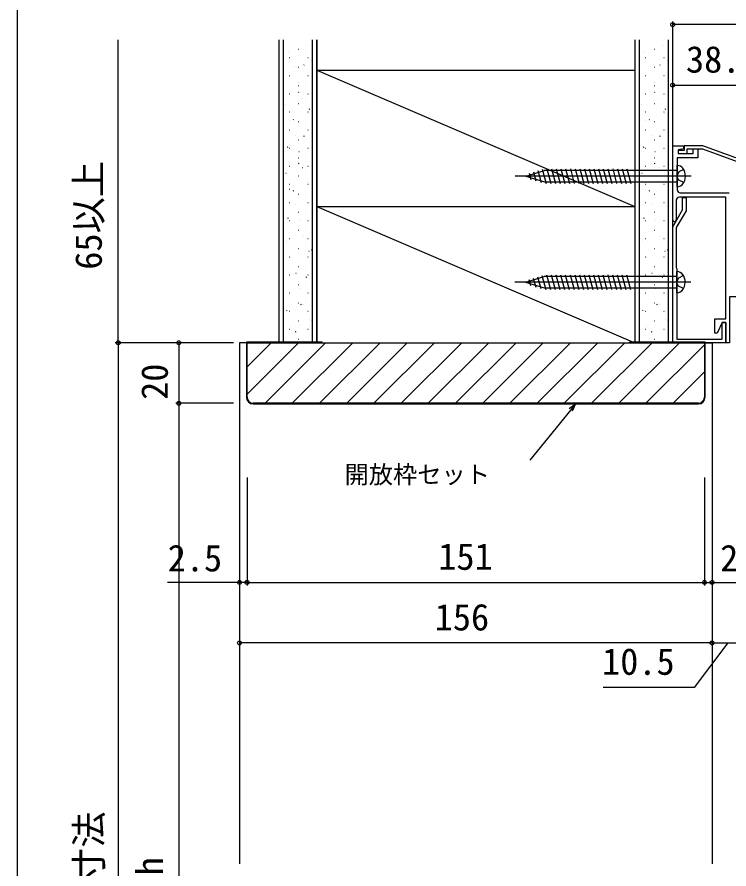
# Model space of a CAD drawing. Units: millimetres, scale not verified. Extents: x -525 to 525, y -784 to 780.
# Drawn here: x -525 to -290, y 347.8 to 629 of the extents above; entities that cross this region are included whole.
import ezdxf
from ezdxf.enums import TextEntityAlignment as Align

# ---------------------------------------------------------------- set-up
doc = ezdxf.new("R2010")
doc.units = ezdxf.units.MM
doc.header["$LTSCALE"] = 4
for name, color, linetype in [('0-3_YKK_11', 7, 'Continuous'), ('0-4_YKK_12', 2, 'Continuous'), ('0-5_YKK_13', 4, 'Continuous'), ('0-7_YKK_D', 6, 'Continuous'), ('0-8_YKK_ZWAK', 7, 'Continuous'), ('0-9_YSS_K', 3, 'Continuous'), ('0-A_YSS_KE', 3, 'Continuous')]:
    doc.layers.add(name, color=color, linetype=linetype)
doc.styles.add('ＭＳ ゴシック', font='')
doc.styles.get('ＭＳ ゴシック').set_extended_font_data('MS Gothic')

msp = doc.modelspace()

# ---------------------------------------------------------------- linework, layer by layer
at = {"layer": '0-3_YKK_11'}
msp.add_line((-307.39, 568.49), (-307.39, 562.09), dxfattribs=at)
for points in [[(-308.59, 562.09), (-308.59, 586.49), (-304.99, 586.49), (-304.99, 585.49), (-306.79, 585.173), (-306.79, 583.99), (-301.79, 583.99), (-301.79, 585.49), (-300.29, 585.49), (-300.29, 582.49), (-307.09, 582.49), (-307.09, 576.948), (-307.21, 576.765), (-307.21, 576.215), (-307.09, 576.032), (-307.09, 571.99)], [(-306.09, 570.99), (-289.99, 570.99)], [(-291.09, 529.39), (-291.09, 569.49), (-306.39, 569.49)], [(-277.055, 538.955), (-276.935, 539.028), (-276.537, 539.426), (-276.29, 539.324), (-276.29, 536.69), (-289.79, 536.69), (-289.79, 521.49), (-291.09, 521.49), (-291.09, 528.19), (-292.29, 528.19), (-293.89, 524.69), (-294.69, 524.69), (-294.69, 529.39), (-291.09, 529.39)]]:
    msp.add_lwpolyline(points, dxfattribs=at)
for points in [[(-250.306, 568.916), (-298.59, 586.49), (-304.79, 586.49), (-304.79, 584.99), (-306.79, 584.99), (-306.79, 583.99), (-303.79, 583.99), (-303.79, 585.49), (-298.766, 585.49), (-261.09, 571.777), (-261.09, 570.69), (-258.104, 570.69), (-253.09, 568.865), (-253.09, 565.656), (-252.473, 565.4), (-251.276, 566.597), (-252.19, 567.125), (-252.19, 568.644), (-250.613, 568.07)], [(-308.59, 521.49), (-308.59, 559.79), (-305.39, 565.333), (-305.39, 569.39), (-304.19, 569.39), (-304.19, 565.011), (-307.39, 559.469), (-307.39, 546.314), (-307.278, 546.078), (-307.19, 545.866), (-307.19, 541.948), (-307.31, 541.765), (-307.31, 541.215), (-307.19, 541.032), (-307.19, 522.69), (-292.29, 522.69), (-292.29, 528.19), (-291.09, 528.19), (-291.09, 521.49)]]:
    msp.add_lwpolyline(points, close=True, dxfattribs=at)
for centre, radius, start, end in [((-306.09, 571.99), 1, 180.00001, 269.99999), ((-306.39, 568.49), 1, 90.00001, 179.99999), ((-307.99, 562.09), 0.6, 179.99999, 0.00001)]:
    msp.add_arc(centre, radius, start, end, dxfattribs=at)
at = {"layer": '0-4_YKK_12'}
for p, q in [((-451.59, 521.495), (-451.59, 349.489)), ((-446.59, 521.495), (-451.59, 521.495)), ((-426.09, 521.495), (-438.59, 521.495)), ((-300.59, 521.495), (-295.59, 521.495)), ((-295.59, 521.495), (-295.59, 349.489))]:
    msp.add_line(p, q, dxfattribs=at)
at = {"layer": '0-5_YKK_13'}
for p, q in [((-307.09, 572.985), (-307.09, 579.985)), ((-307.06, 579.985), (-307.08, 579.985)), ((-302.477, 576.485), (-360.613, 576.485)), ((-357.09, 576.485), (-350.875, 578.385)), ((-357.09, 576.485), (-350.875, 574.585)), ((-355.94, 577.412), (-355.399, 575.393)), ((-354.504, 577.851), (-353.707, 574.876)), ((-353.069, 578.29), (-352.016, 574.359)), ((-351.634, 578.728), (-350.376, 574.035)), ((-307.09, 578.385), (-350.875, 578.385)), ((-350.136, 578.935), (-348.823, 574.035)), ((-348.583, 578.935), (-347.27, 574.035)), ((-347.03, 578.935), (-345.717, 574.035)), ((-345.477, 578.935), (-344.164, 574.035)), ((-343.924, 578.935), (-342.611, 574.035)), ((-342.372, 578.935), (-341.059, 574.035)), ((-340.819, 578.935), (-339.506, 574.035)), ((-339.266, 578.935), (-337.953, 574.035)), ((-337.713, 578.935), (-336.4, 574.035)), ((-336.16, 578.935), (-334.847, 574.035)), ((-334.607, 578.935), (-333.294, 574.035)), ((-333.054, 578.935), (-331.741, 574.035)), ((-331.501, 578.935), (-330.188, 574.035)), ((-329.948, 578.935), (-328.635, 574.035)), ((-328.395, 578.935), (-327.082, 574.035)), ((-326.842, 578.935), (-325.529, 574.035)), ((-325.289, 578.935), (-323.976, 574.035)), ((-323.737, 578.935), (-322.424, 574.035)), ((-306.54, 575.118), (-307.267, 576.485)), ((-350.875, 574.585), (-307.09, 574.585)), ((-304.941, 574.338), (-306.54, 575.118)), ((-307.06, 572.985), (-307.08, 572.985)), ((-357.19, 541.485), (-350.975, 543.385)), ((-354.604, 542.851), (-353.807, 539.876)), ((-353.169, 543.29), (-352.116, 539.359)), ((-351.734, 543.728), (-350.476, 539.035)), ((-307.19, 543.385), (-350.975, 543.385)), ((-350.236, 543.935), (-348.923, 539.035)), ((-348.683, 543.935), (-347.37, 539.035)), ((-347.13, 543.935), (-345.817, 539.035)), ((-345.577, 543.935), (-344.264, 539.035)), ((-344.024, 543.935), (-342.711, 539.035)), ((-342.472, 543.935), (-341.159, 539.035)), ((-340.919, 543.935), (-339.606, 539.035)), ((-339.366, 543.935), (-338.053, 539.035)), ((-337.813, 543.935), (-336.5, 539.035)), ((-336.26, 543.935), (-334.947, 539.035)), ((-334.707, 543.935), (-333.394, 539.035)), ((-333.154, 543.935), (-331.841, 539.035)), ((-331.601, 543.935), (-330.288, 539.035)), ((-330.048, 543.935), (-328.735, 539.035)), ((-328.495, 543.935), (-327.182, 539.035)), ((-326.942, 543.935), (-325.629, 539.035)), ((-325.389, 543.935), (-324.077, 539.035)), ((-323.837, 543.935), (-322.524, 539.035)), ((-307.19, 537.985), (-307.19, 544.985)), ((-307.16, 544.985), (-307.18, 544.985)), ((-302.577, 541.485), (-360.713, 541.485)), ((-357.19, 541.485), (-350.975, 539.585)), ((-356.04, 542.412), (-355.499, 540.393)), ((-306.64, 540.118), (-307.367, 541.485)), ((-305.041, 539.338), (-306.64, 540.118)), ((-350.975, 539.585), (-307.19, 539.585)), ((-307.16, 537.985), (-307.18, 537.985))]:
    msp.add_line(p, q, dxfattribs=at)
for points in [[(-304.941, 578.632), (-306.54, 577.852), (-307.267, 576.485)], [(-305.041, 543.632), (-306.64, 542.852), (-307.367, 541.485)]]:
    msp.add_lwpolyline(points, dxfattribs=at)
for centre, radius, start, end in [((-307.06, 577.685), 2.3, 33.40329, 90.74736), ((-308.78, 576.485), 4.4, 321.93215, 36.03907), ((-307.06, 575.285), 2.3, 269.53808, 326.59671), ((-307.16, 542.685), 2.3, 33.40329, 90.74736), ((-308.88, 541.485), 4.4, 321.93215, 36.03907), ((-307.16, 540.285), 2.3, 269.53808, 326.59671)]:
    msp.add_arc(centre, radius, start, end, dxfattribs=at)
at = {"layer": '0-7_YKK_D'}
for p, q in [((-308.59, 607.49), (-308.59, 627.49)), ((-249.09, 626.49), (-308.59, 626.49)), ((-491.59, 521.495), (-491.59, 621.495)), ((-308.59, 586.99), (-308.59, 607.49)), ((-308.59, 606.49), (-270.09, 606.49)), ((-453.59, 521.495), (-492.59, 521.495)), ((-453.59, 521.495), (-492.59, 521.495)), ((-491.59, 521.495), (-491.59, 186.483)), ((-453.59, 521.495), (-472.59, 521.495)), ((-471.59, 521.495), (-471.59, 501.49)), ((-453.59, 501.49), (-472.59, 501.49)), ((-453.59, 501.49), (-472.59, 501.49)), ((-471.59, 501.49), (-471.59, 186.483)), ((-451.59, 477.032), (-451.59, 421.39)), ((-451.59, 477.032), (-451.59, 441.39)), ((-449.09, 477.032), (-449.09, 441.39)), ((-449.09, 477.032), (-449.09, 441.39)), ((-298.09, 477.032), (-298.09, 441.39)), ((-298.09, 477.032), (-298.09, 441.39)), ((-295.59, 477.032), (-295.59, 421.39)), ((-295.59, 477.032), (-295.59, 421.39)), ((-295.59, 477.032), (-295.59, 441.39)), ((-449.09, 442.39), (-298.09, 442.39)), ((-295.59, 422.39), (-451.59, 422.39)), ((-295.59, 422.39), (-285.09, 422.39))]:
    msp.add_line(p, q, dxfattribs=at)
for points in [[(-340.647, 501.29), (-342.259, 499.315), (-355.791, 482.743)], [(-342.789, 499.747), (-340.647, 501.29), (-341.73, 498.883)], [(-449.09, 442.39), (-451.59, 442.39), (-475.367, 442.39)], [(-298.09, 442.39), (-295.59, 442.39), (-271.813, 442.39)], [(-290.34, 422.39), (-301.548, 407.737), (-331.548, 407.737)]]:
    msp.add_lwpolyline(points, dxfattribs=at)
for centre in [(-308.59, 626.49), (-308.59, 606.49), (-491.59, 521.495), (-491.59, 521.495), (-471.59, 521.495), (-471.59, 501.49), (-471.59, 501.49), (-451.59, 442.39), (-449.09, 442.39), (-449.09, 442.39), (-298.09, 442.39), (-298.09, 442.39), (-295.59, 442.39), (-451.59, 422.39), (-295.59, 422.39), (-295.59, 422.39)]:
    msp.add_circle(centre, 0.637, dxfattribs=at)
at = {"layer": '0-8_YKK_ZWAK'}
msp.add_line((-525, 746.5), (-525, -783.5), dxfattribs=at)
at = {"layer": '0-9_YSS_K'}
for p, q in [((-437.09, 521.495), (-437.09, 621.495)), ((-427.59, 621.495), (-427.59, 521.495)), ((-426.09, 621.495), (-426.09, 521.495)), ((-319.59, 521.495), (-319.59, 621.495)), ((-310.09, 621.495), (-310.09, 521.495)), ((-429.094, 619.716), (-429.075, 619.722)), ((-311.594, 619.716), (-311.575, 619.722)), ((-435.334, 617.506), (-435.315, 617.512)), ((-432.24, 618.394), (-432.14, 618.394)), ((-317.834, 617.506), (-317.815, 617.512)), ((-314.74, 618.394), (-314.64, 618.394)), ((-435.09, 615.644), (-434.99, 615.644)), ((-430.369, 613.076), (-430.202, 613.187)), ((-429.01, 615.644), (-428.91, 615.644)), ((-427.802, 614.491), (-427.783, 614.498)), ((-317.59, 615.644), (-317.49, 615.644)), ((-312.869, 613.076), (-312.702, 613.187)), ((-311.51, 615.644), (-311.41, 615.644)), ((-310.302, 614.491), (-310.283, 614.498)), ((-433.382, 612.515), (-433.364, 612.522)), ((-432.24, 612.414), (-432.14, 612.414)), ((-426.09, 611.495), (-321.09, 566.495)), ((-426.09, 611.495), (-321.09, 611.495)), ((-315.882, 612.515), (-315.864, 612.522)), ((-314.74, 612.414), (-314.64, 612.414)), ((-435.09, 609.664), (-434.99, 609.664)), ((-429.01, 609.664), (-428.91, 609.664)), ((-317.59, 609.664), (-317.49, 609.664)), ((-311.51, 609.664), (-311.41, 609.664)), ((-432.24, 606.434), (-432.14, 606.434)), ((-432.09, 607.291), (-432.072, 607.297)), ((-314.74, 606.434), (-314.64, 606.434)), ((-314.59, 607.291), (-314.572, 607.297)), ((-435.09, 603.684), (-434.99, 603.684)), ((-432.138, 604.07), (-431.971, 604.18)), ((-430.893, 602.033), (-430.874, 602.04)), ((-429.01, 603.684), (-428.91, 603.684)), ((-317.59, 603.684), (-317.49, 603.684)), ((-314.638, 604.07), (-314.471, 604.18)), ((-313.393, 602.033), (-313.374, 602.04)), ((-311.51, 603.684), (-311.41, 603.684)), ((-436.379, 600.09), (-436.36, 600.097)), ((-432.24, 600.454), (-432.14, 600.454)), ((-318.879, 600.09), (-318.86, 600.097)), ((-314.74, 600.454), (-314.64, 600.454)), ((-435.09, 597.704), (-434.99, 597.704)), ((-429.01, 597.704), (-428.91, 597.704)), ((-428.941, 597.042), (-428.922, 597.049)), ((-428.528, 598.623), (-428.361, 598.734)), ((-317.59, 597.704), (-317.49, 597.704)), ((-311.51, 597.704), (-311.41, 597.704)), ((-311.441, 597.042), (-311.422, 597.049)), ((-311.028, 598.623), (-310.861, 598.734)), ((-435.181, 594.832), (-435.162, 594.839)), ((-433.907, 595.063), (-433.74, 595.174)), ((-432.24, 594.474), (-432.14, 594.474)), ((-317.681, 594.832), (-317.662, 594.839)), ((-316.407, 595.063), (-316.24, 595.174)), ((-314.74, 594.474), (-314.64, 594.474)), ((-435.09, 591.724), (-434.99, 591.724)), ((-429.01, 591.724), (-428.91, 591.724)), ((-427.649, 591.818), (-427.63, 591.825)), ((-317.59, 591.724), (-317.49, 591.724)), ((-311.51, 591.724), (-311.41, 591.724)), ((-310.149, 591.818), (-310.13, 591.825)), ((-433.229, 589.842), (-433.21, 589.848)), ((-432.24, 588.494), (-432.14, 588.494)), ((-430.297, 589.617), (-430.13, 589.727)), ((-315.729, 589.842), (-315.71, 589.848)), ((-314.74, 588.494), (-314.64, 588.494)), ((-312.797, 589.617), (-312.63, 589.727)), ((-435.676, 586.057), (-435.509, 586.167)), ((-435.09, 585.744), (-434.99, 585.744)), ((-429.01, 585.744), (-428.91, 585.744)), ((-318.176, 586.057), (-318.009, 586.167)), ((-317.59, 585.744), (-317.49, 585.744)), ((-311.51, 585.744), (-311.41, 585.744)), ((-432.24, 582.514), (-432.14, 582.514)), ((-431.937, 584.617), (-431.918, 584.624)), ((-314.74, 582.514), (-314.64, 582.514)), ((-314.437, 584.617), (-314.418, 584.624)), ((-435.09, 579.764), (-434.99, 579.764)), ((-432.066, 580.611), (-431.899, 580.721)), ((-430.739, 579.36), (-430.72, 579.366)), ((-429.01, 579.764), (-428.91, 579.764)), ((-317.59, 579.764), (-317.49, 579.764)), ((-314.566, 580.611), (-314.399, 580.721)), ((-313.239, 579.36), (-313.22, 579.366)), ((-311.51, 579.764), (-311.41, 579.764)), ((-436.225, 577.417), (-436.207, 577.424)), ((-432.24, 576.534), (-432.14, 576.534)), ((-318.725, 577.417), (-318.707, 577.424)), ((-314.74, 576.534), (-314.64, 576.534)), ((-435.09, 573.784), (-434.99, 573.784)), ((-429.01, 573.784), (-428.91, 573.784)), ((-428.787, 574.369), (-428.769, 574.376)), ((-317.59, 573.784), (-317.49, 573.784)), ((-311.51, 573.784), (-311.41, 573.784)), ((-311.287, 574.369), (-311.269, 574.376)), ((-435.028, 572.159), (-435.009, 572.166)), ((-433.835, 571.604), (-433.668, 571.715)), ((-317.528, 572.159), (-317.509, 572.166)), ((-316.335, 571.604), (-316.168, 571.715)), ((-432.24, 570.554), (-432.14, 570.554)), ((-314.74, 570.554), (-314.64, 570.554)), ((-435.09, 567.804), (-434.99, 567.804)), ((-433.076, 567.168), (-433.057, 567.175)), ((-429.01, 567.804), (-428.91, 567.804)), ((-426.09, 566.495), (-321.09, 566.495)), ((-426.09, 566.495), (-321.09, 521.495)), ((-317.59, 567.804), (-317.49, 567.804)), ((-315.576, 567.168), (-315.557, 567.175)), ((-311.51, 567.804), (-311.41, 567.804)), ((-435.604, 562.598), (-435.437, 562.708)), ((-432.24, 564.574), (-432.14, 564.574)), ((-318.104, 562.598), (-317.937, 562.708)), ((-314.74, 564.574), (-314.64, 564.574)), ((-435.09, 561.824), (-434.99, 561.824)), ((-431.784, 561.944), (-431.765, 561.951)), ((-429.01, 561.824), (-428.91, 561.824)), ((-317.59, 561.824), (-317.49, 561.824)), ((-314.284, 561.944), (-314.265, 561.951)), ((-311.51, 561.824), (-311.41, 561.824)), ((-432.24, 558.594), (-432.14, 558.594)), ((-314.74, 558.594), (-314.64, 558.594)), ((-436.072, 554.744), (-436.053, 554.75)), ((-435.09, 555.844), (-434.99, 555.844)), ((-430.586, 556.686), (-430.567, 556.693)), ((-429.01, 555.844), (-428.91, 555.844)), ((-321.09, 555.673), (-321.09, 521.495)), ((-318.572, 554.744), (-318.553, 554.75)), ((-317.59, 555.844), (-317.49, 555.844)), ((-313.086, 556.686), (-313.067, 556.693)), ((-311.51, 555.844), (-311.41, 555.844)), ((-432.24, 552.614), (-432.14, 552.614)), ((-428.634, 551.696), (-428.615, 551.702)), ((-427.767, 552.113), (-427.6, 552.224)), ((-314.74, 552.614), (-314.64, 552.614)), ((-311.134, 551.696), (-311.115, 551.702)), ((-310.267, 552.113), (-310.1, 552.224)), ((-435.09, 549.864), (-434.99, 549.864)), ((-434.874, 549.486), (-434.856, 549.492)), ((-429.01, 549.864), (-428.91, 549.864)), ((-317.59, 549.864), (-317.49, 549.864)), ((-317.374, 549.486), (-317.356, 549.492)), ((-311.51, 549.864), (-311.41, 549.864)), ((-432.24, 546.634), (-432.14, 546.634)), ((-314.74, 546.634), (-314.64, 546.634)), ((-435.09, 543.884), (-434.99, 543.884)), ((-432.923, 544.495), (-432.904, 544.502)), ((-429.536, 543.107), (-429.369, 543.217)), ((-429.01, 543.884), (-428.91, 543.884)), ((-317.59, 543.884), (-317.49, 543.884)), ((-315.423, 544.495), (-315.404, 544.502)), ((-312.036, 543.107), (-311.869, 543.217)), ((-311.51, 543.884), (-311.41, 543.884)), ((-432.24, 540.654), (-432.14, 540.654)), ((-314.74, 540.654), (-314.64, 540.654)), ((-435.09, 537.904), (-434.99, 537.904)), ((-431.63, 539.271), (-431.612, 539.277)), ((-429.01, 537.904), (-428.91, 537.904)), ((-317.59, 537.904), (-317.49, 537.904)), ((-314.13, 539.271), (-314.112, 539.277)), ((-311.51, 537.904), (-311.41, 537.904)), ((-432.24, 534.674), (-432.14, 534.674)), ((-314.74, 534.674), (-314.64, 534.674)), ((-435.919, 532.07), (-435.9, 532.077)), ((-435.09, 531.924), (-434.99, 531.924)), ((-431.305, 534.101), (-431.138, 534.211)), ((-430.433, 534.013), (-430.414, 534.02)), ((-429.01, 531.924), (-428.91, 531.924)), ((-318.419, 532.07), (-318.4, 532.077)), ((-317.59, 531.924), (-317.49, 531.924)), ((-313.805, 534.101), (-313.638, 534.211)), ((-312.933, 534.013), (-312.914, 534.02)), ((-311.51, 531.924), (-311.41, 531.924)), ((-432.24, 528.694), (-432.14, 528.694)), ((-428.481, 529.022), (-428.462, 529.029)), ((-427.695, 528.654), (-427.59, 528.724)), ((-314.74, 528.694), (-314.64, 528.694)), ((-310.981, 529.022), (-310.962, 529.029)), ((-310.195, 528.654), (-310.09, 528.724)), ((-435.09, 525.944), (-434.99, 525.944)), ((-434.721, 526.812), (-434.702, 526.819)), ((-429.01, 525.944), (-428.91, 525.944)), ((-317.59, 525.944), (-317.49, 525.944)), ((-317.221, 526.812), (-317.202, 526.819)), ((-311.51, 525.944), (-311.41, 525.944)), ((-433.074, 525.094), (-432.907, 525.205)), ((-315.574, 525.094), (-315.407, 525.205)), ((-449.09, 513.498), (-441.098, 521.49)), ((-449.09, 504.518), (-432.118, 521.49)), ((-443.138, 501.49), (-423.138, 521.49)), ((-438.09, 521.495), (-309.09, 521.495)), ((-434.157, 501.49), (-414.157, 521.49)), ((-432.769, 521.822), (-432.75, 521.828)), ((-432.24, 522.714), (-432.14, 522.714)), ((-425.177, 501.49), (-405.177, 521.49)), ((-416.197, 501.49), (-396.197, 521.49)), ((-407.217, 501.49), (-387.217, 521.49)), ((-398.236, 501.49), (-378.236, 521.49)), ((-389.256, 501.49), (-369.256, 521.49)), ((-380.276, 501.49), (-360.276, 521.49)), ((-371.296, 501.49), (-351.296, 521.49)), ((-362.315, 501.49), (-342.315, 521.49)), ((-353.335, 501.49), (-333.335, 521.49)), ((-344.355, 501.49), (-324.355, 521.49)), ((-335.375, 501.49), (-315.375, 521.49)), ((-326.394, 501.49), (-306.394, 521.49)), ((-308.59, 521.495), (-321.09, 521.495)), ((-317.414, 501.49), (-298.09, 520.814)), ((-315.269, 521.822), (-315.25, 521.828)), ((-314.74, 522.714), (-314.64, 522.714)), ((-308.434, 501.49), (-298.09, 511.834)), ((-299.284, 501.66), (-298.26, 502.684))]:
    msp.add_line(p, q, dxfattribs=at)
at = {"layer": '0-A_YSS_KE'}
for p, q in [((-438.59, 621.495), (-438.59, 521.495)), ((-426.09, 521.495), (-426.09, 621.495)), ((-321.09, 621.495), (-321.09, 521.495)), ((-308.59, 521.495), (-308.59, 621.495)), ((-424.29, 521.49), (-424.29, 521.69)), ((-322.89, 521.69), (-322.89, 521.49)), ((-300.09, 501.49), (-447.09, 501.49)), ((-447.09, 501.29), (-300.09, 501.29))]:
    msp.add_line(p, q, dxfattribs=at)
for points in [[(-424.29, 521.69), (-449.29, 521.69), (-449.29, 503.49)], [(-449.09, 503.49), (-449.09, 521.49), (-298.09, 521.49), (-298.09, 503.49)], [(-297.89, 503.49), (-297.89, 521.69), (-322.89, 521.69)]]:
    msp.add_lwpolyline(points, dxfattribs=at)
for centre, radius, start, end in [((-447.09, 503.49), 2.2, 180, 270), ((-447.09, 503.49), 2, 180, 270), ((-300.09, 503.49), 2.2, 270, 0), ((-300.09, 503.49), 2, 270, 0)]:
    msp.add_arc(centre, radius, start, end, dxfattribs=at)

# ---------------------------------------------------------------- texts
at = {"layer": '0-7_YKK_D', "style": 'ＭＳ ゴシック'}
for s, height, p in [('38.5', 8.798, (-304.204, 607.99)), ('開放枠セット', 5.865, (-416.882, 473.288)), ('2.5', 8.798, (-475.254, 443.39)), ('151', 8.798, (-385.965, 443.89)), ('2.5', 8.798, (-292.926, 443.39)), ('156', 8.798, (-387.124, 423.89)), ('10.5', 8.798, (-331.889, 409.237))]:
    msp.add_text(s, height=height, dxfattribs=at).set_placement(p, align=Align.BOTTOM_LEFT)
for s, p in [('65以上', (-494.386, 545.586)), ('20', (-472.59, 502.629)), ('開口寸法', (-494.226, 318.807)), ('内法h', (-474.226, 321.691))]:
    msp.add_text(s, height=8.798, rotation=90, dxfattribs=at).set_placement(p, align=Align.BOTTOM_LEFT)

doc.saveas('drawing.dxf')
